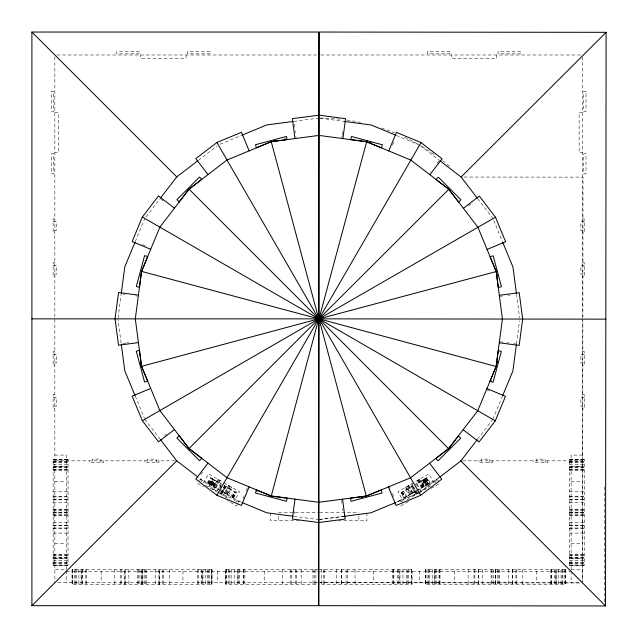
<?xml version="1.0" encoding="UTF-8"?>
<svg xmlns="http://www.w3.org/2000/svg" width="638" height="638" viewBox="0 0 638 638"><rect width="100%" height="100%" fill="white"/><g stroke="black" fill="none" stroke-linecap="round" stroke-linejoin="round"><path stroke-width="0.48" stroke-dasharray="3.19 2.39" d="M582.614 582.988L582.869 320.116M582.869 318.123L583.012 177.149L461.107 177.029M604.393 601.825L604.505 486.363M118.078 317.876L121.212 294.014M294.246 513.518L294.493 511.62M341.777 138.438L342.151 135.599M342.279 134.65L342.909 129.913M516.477 343.898L519.515 320.97M135.256 241.627L144.842 218.475M242.942 498.788L244.777 494.37M246.236 490.837L248.07 486.419M392.378 145.185L394.212 140.767M492.775 419.413L502.385 396.278M212.031 484.457L214.28 479.792M434.996 482.99L437.07 478.947L438.824 481.977M199.487 480.462L200.364 478.947L239.258 501.396L236.634 505.95L227.407 500.623M203.331 482.966L208.594 473.859L239.545 491.731L234.282 500.838M207.254 483.022L210.404 477.559L236.475 492.608L233.317 498.071M207.757 483.317L210.907 477.846M208.1 483.508L211.25 478.045M208.459 483.716L211.609 478.253M209.017 484.043L212.175 478.58M209.75 483.141L210.899 481.156M209.296 484.202L212.446 478.739M209.471 484.306L212.629 478.843M209.535 484.346L212.693 478.875M209.679 484.425L212.837 478.963M208.522 487.073L213.148 479.138M210.189 484.72L213.339 479.25M210.596 484.952L213.746 479.489M211.282 484.027L213.866 479.553M210.867 485.111L214.017 479.64M211.736 484.282L212.877 482.296M211.401 485.414L214.551 479.951M211.457 485.454L214.663 480.015M211.672 485.574L214.831 480.111M211.832 485.67L214.99 480.207M211.92 485.717L215.07 480.255M213.371 485.231L214.52 483.245M213.467 485.287L214.615 483.301M213.148 486.427L216.306 480.964M213.905 485.542L215.054 483.556M212.191 489.186L217.933 479.25M214.017 486.93L218.324 479.481M214.623 487.28L218.922 479.824M213.459 489.92L219.193 479.983M215.421 487.735L219.719 480.286M215.915 488.022L220.214 480.574M220.684 483.492L216.665 490.447L217.909 491.164M217.422 490.885L220.987 484.713M219.695 488.07L221.928 484.21M219.775 488.174L221.131 485.829M220.413 492.608L225.613 483.692M220.892 492.887L224.903 485.933M221.035 492.967L225.054 486.012M220.9 494.211L226.634 484.282M222.399 491.77L225.549 486.3M221.649 493.326L222.51 491.834M221.88 493.461L225.9 486.507M226.179 486.666L222.168 493.621L218.659 491.595M224.409 492.927L228.715 485.478M223.276 495.582L229.01 485.654M225.166 493.365L229.457 485.909M225.772 493.716L230.071 486.268M226.275 494.003L229.433 488.541M226.865 494.346L230.015 488.883M227.152 494.514L231.458 487.065M226.147 497.249L231.889 487.312M228.452 495.263L231.61 489.801M230.868 496.659L233.955 491.156M231.873 497.241L235.023 491.77M231.937 497.273L235.095 491.81M232.128 497.385L235.278 491.922M232.208 497.433L235.366 491.97M232.575 497.64L235.765 492.201M232.814 497.784L235.972 492.321M233.189 497.999L236.339 492.536M146.014 216.944L160.098 198.593M200.779 474.441L202.525 472.168M437.094 163.392L438.84 161.119M477.503 439.279L492.185 420.179M198.45 160.242L216.8 146.158M164.652 435.634L166.925 433.888M420.378 491.754L438.721 477.679M468.627 205.723L470.908 203.977M439.111 477.599L419.214 492.831L396.054 502.401M415.984 491.116L398.176 501.396L402.722 501.62M416.781 490.662L437.07 478.947M418.775 491.595L415.266 493.621L411.255 486.666M419.525 491.164L420.769 490.447L416.75 483.492M407.188 499.61L418.281 493.206M418.839 492.887L431.017 485.853M400.8 505.95L408.607 501.436M431.24 488.373L439.694 483.492M220.11 144.244L241.483 135.392M396.262 502.194L419.102 492.735M293.871 121.356L318.721 118.086M125.957 343.077L121.212 343.707L117.942 318.856M126.906 342.957L128.796 342.702M499.458 296.439L504.203 295.817M507.992 295.322L509.89 295.075M319.646 519.507L344.209 516.278M318.801 519.627L343.651 516.381M235.621 501.58L239.258 501.396M56.838 54.988L317.724 54.988M320.707 54.988L582.59 54.988M54.844 112.463L58.289 112.463L58.289 152.618L54.844 152.618M582.59 112.463L579.144 112.463L579.144 152.618L582.59 152.618M54.844 218.954L53.121 218.954L53.121 233.093L54.844 233.093M582.59 218.954L584.312 218.954L584.312 233.093L582.59 233.093M53.121 221.697L56.567 221.697L56.567 230.35L53.121 230.35M584.312 221.697L580.867 221.697L580.867 230.35L584.312 230.35M54.844 262.681L53.121 262.681L53.121 276.82L54.844 276.82M582.59 262.681L584.312 262.681L584.312 276.82L582.59 276.82M53.121 265.424L56.567 265.424L56.567 274.085L53.121 274.085M584.312 265.424L580.867 265.424L580.867 274.085L584.312 274.085M54.844 351.538L53.121 351.538L53.121 365.686L54.844 365.686M582.59 351.538L584.312 351.538L584.312 365.686L582.59 365.686M53.121 354.281L56.567 354.281L56.567 362.942L53.121 362.942M584.312 354.281L580.867 354.281L580.867 362.942L584.312 362.942M54.844 394.762L53.121 394.762L53.121 408.902L54.844 408.902M582.59 394.762L584.312 394.762L584.312 408.902L582.59 408.902M53.121 397.498L56.567 397.498L56.567 406.159L53.121 406.159M584.312 397.498L580.867 397.498L580.867 406.159L584.312 406.159M54.844 455.093L66.32 455.093L66.32 569.814L54.844 569.814M582.59 455.093L571.114 455.093L571.114 570.26M53.121 459.567L68.043 459.567M569.399 459.567L584.312 459.567M53.121 459.902L68.043 459.846M569.399 459.902L584.312 459.846M54.844 460.827L176.75 460.827M462.678 460.827L582.59 460.827M53.121 461.33L68.043 461.33M569.399 461.33L584.312 461.33M53.121 461.952L68.043 461.952M569.399 461.952L584.312 461.952M53.121 462.702L68.043 462.702M569.399 462.702L584.312 462.702M53.121 464.6L68.043 464.6M569.399 464.6L584.312 464.6M53.121 466.282L68.043 466.282M569.399 466.282L584.312 466.282M54.844 466.561L66.32 466.561M571.114 466.561L582.59 466.561M53.121 467.064L68.043 467.064M569.399 467.064L584.312 467.064M53.121 467.558L68.043 467.558M569.399 467.558L584.312 467.558M53.121 469.759L68.043 469.759M569.399 469.759L584.312 469.759M53.121 469.855L68.043 469.855M569.399 469.855L584.312 469.855M53.121 470.501L68.043 470.501M569.399 470.501L584.312 470.501M54.844 481.475L66.32 481.475M571.114 481.475L582.59 481.475M53.121 491.818L68.043 491.818M569.399 491.818L584.312 491.818M53.121 496.252L68.043 496.252M569.399 496.252L584.312 496.252M53.121 496.898L68.043 496.898M569.399 496.898L584.312 496.898M53.121 499.45L68.043 499.466M569.399 499.45L584.312 499.466M53.121 499.642L68.043 499.642M569.399 499.642L584.312 499.642M53.121 502.481L68.043 502.481M569.399 502.481L584.312 502.481M53.121 509.204L68.043 509.204M569.399 509.204L584.312 509.204M53.121 509.866L68.043 509.866M569.399 509.866L584.312 509.866M53.121 510.855L68.043 510.855M569.399 510.855L584.312 510.855M53.121 512.322L68.043 512.322M569.399 512.322L584.312 512.322M53.121 512.458L68.043 512.458M569.399 512.458L584.312 512.458M53.121 512.585L68.043 512.585M569.399 512.585L584.312 512.585M278.559 512.745L318.721 512.745M319.566 512.745L358.875 512.745M53.121 514.053L68.043 514.053M569.399 514.053L584.312 514.053M53.121 515.041L68.043 515.041M569.399 515.041L584.312 515.041M53.121 515.703L68.043 515.703M569.399 515.703L584.312 515.703M299.326 520.775L270.528 520.775L270.528 513.287M338.108 520.775L366.906 520.775L366.906 513.287M53.121 522.418L68.043 522.418M569.399 522.418L584.312 522.418M53.121 525.265L68.043 525.265M569.399 525.265L584.312 525.265M53.121 525.441L68.043 525.457M569.399 525.441L584.312 525.457M53.121 528.001L68.043 528.001M569.399 528.001L584.312 528.001M53.121 528.655L68.043 528.655M569.399 528.655L584.312 528.655M53.121 533.089L68.043 533.089M569.399 533.089L584.312 533.089M54.844 543.432L66.32 543.432M571.114 543.432L582.59 543.432M53.121 554.398L68.043 554.398M569.399 554.398L584.312 554.398M53.121 555.052L68.043 555.052M569.399 555.052L584.312 555.052M53.121 555.148L68.043 555.148M569.399 555.148L584.312 555.148M53.121 557.349L68.043 557.349M569.399 557.349L584.312 557.349M53.121 557.843L68.043 557.843M569.399 557.843L584.312 557.843M54.844 558.346L66.32 558.346M571.114 558.346L582.59 558.346M53.121 558.625L68.043 558.625M569.399 558.625L584.312 558.625M53.121 560.308L68.043 560.308M569.399 560.308L584.312 560.308M53.121 562.206L68.043 562.206M569.399 562.206L584.312 562.206M53.121 562.955L68.043 562.955M569.399 562.955L584.312 562.955M53.121 563.577L68.043 563.577M569.399 563.577L584.312 563.577M53.121 565.061L68.043 565.061M569.399 565.061L584.312 565.005M53.121 565.34L68.043 565.34M569.399 565.34L584.312 565.34M318.49 569.535L225.374 569.535L225.374 584.448L318.49 584.448M318.944 569.535L412.06 569.535L412.06 584.448L318.944 584.448M571.114 569.814L582.59 569.814M66.32 571.257L570.173 571.257M57.715 582.733L317.724 582.733M318.721 582.733L579.719 582.733M319.734 582.733L580.62 582.988M320.156 118.213L344.041 121.379M500.367 341.761L503.207 342.135M507.003 342.638L508.893 342.893M513.63 343.523L515.528 343.77M123.11 294.262L125.008 294.517M135.431 295.888L137.329 296.136M293.871 516.357L317.788 519.507M396.413 135.471L419.557 145.081A200.771 200.771 0 0 1 434.558 154.675M142.322 244.553L146.74 246.38M486.491 389.674L490.024 391.142M241.483 502.321L218.332 492.735L198.45 477.479M284.46 138.151L285.84 138.869M205.436 485.287L217.502 492.257M219.879 493.629L230.246 499.61M197.74 483.492L203.658 486.906M420.322 145.671L439.423 160.361M160.856 199.176L163.129 200.922M144.842 419.246L160.098 439.127M477.734 198.745L492.975 218.643M434.103 482.966L428.84 473.859L397.889 491.731L403.152 500.838M426.527 477.846L429.677 483.317M426.184 478.045L429.334 483.508M425.825 478.253L428.975 483.716M425.259 478.58L428.417 484.043M426.535 481.156L427.683 483.141M424.988 478.739L428.138 484.202M426.304 481.283L427.452 483.277M424.804 478.843L427.962 484.306M424.741 478.875L427.843 484.378M424.605 478.963L427.755 484.425M424.318 479.122L428.911 487.073M424.246 479.162L427.404 484.625M424.095 479.25L427.245 484.72M425.434 481.794L426.575 483.779M423.688 479.489L426.846 484.952M423.568 479.553L426.152 484.027M423.417 479.64L426.575 485.111M424.557 482.296L425.705 484.282M422.882 479.951L425.977 485.454M422.771 480.015L425.355 484.489L423.154 479.792M422.603 480.111L425.761 485.574M422.364 480.255L425.602 485.67M422.914 483.245L424.063 485.231M422.819 483.301L423.967 485.287M421.128 480.964L424.286 486.427M422.38 483.556L423.528 485.542M422.181 483.668L423.337 485.646M419.501 479.25L425.243 489.186M419.11 479.481L423.417 486.93M418.512 479.824L422.811 487.28M418.241 479.983L423.975 489.92M417.715 480.286L422.013 487.735M417.22 480.574L421.519 488.022M415.992 483.931L419.15 489.394M411.821 483.692L412.969 485.678M413.416 486.459L417.021 492.608M412.531 485.933L416.542 492.887M412.379 486.012L416.399 492.967M410.8 484.282L416.534 494.211M414.923 491.834L415.785 493.326M411.534 486.507L415.553 493.461M408.719 485.478L413.025 492.927M408.424 485.654L414.158 495.582M407.969 485.917L412.276 493.357M407.363 486.268L411.662 493.716M408.001 488.541L411.159 494.003M407.419 488.883L410.569 494.346M405.975 487.065L410.282 494.514M405.553 487.312L411.287 497.249M405.824 489.801L408.982 495.263M406.629 496.619L403.479 491.156L406.565 496.659M402.339 491.81L405.561 497.241M402.155 491.922L405.305 497.385M402.068 491.97L405.226 497.433M401.709 492.177L404.827 497.664M401.462 492.321L404.62 497.784M401.095 492.536L404.245 497.999M200.364 478.947L202.86 483.795M135.256 396.094L144.475 418.353M493.708 220.429L502.537 241.802M389.483 486.491L390.217 488.261M392.402 493.565L394.228 497.983M294.246 124.203L294.62 127.042M295.123 130.838L295.37 132.728M295.873 136.524L296.12 138.422M516.525 294.206L519.651 318.099M341.545 500.272L342.159 505.009M342.662 508.797L342.909 510.695M582.59 56.973L582.59 582.733M571.114 571.257L571.114 582.733M565.204 569.535L565.204 584.448M564.837 569.535L564.837 584.448M562.875 569.535L562.875 584.448M562.062 569.535L562.062 584.448M561.073 569.535L561.073 584.448M558.561 569.535L558.561 584.448M556.344 569.535L556.344 584.448M555.969 571.257L555.969 582.733M555.315 569.535L555.315 584.448M554.661 569.535L554.661 584.448M551.75 569.535L551.75 584.448M551.631 569.535L551.631 584.448M550.769 569.535L550.769 584.448M547.89 460.827L547.89 462.55L533.751 462.55L533.751 460.827M545.147 462.55L545.147 459.105L536.486 459.105L536.486 462.55M536.287 571.257L536.287 582.733M522.634 569.535L522.634 584.448M516.788 569.535L516.788 584.448M515.927 569.535L515.927 584.448M512.537 569.535L512.561 584.448M512.314 569.535L512.314 584.448M508.558 569.535L508.558 584.448M499.69 569.535L499.69 584.448M498.812 569.535L498.812 584.448M497.512 569.535L497.512 584.448M496.747 54.988L496.747 58.425L451.369 58.425L451.369 54.988M495.574 569.535L495.574 584.448M495.399 569.535L495.391 584.448M495.224 569.535L495.224 584.448M493.286 569.535L493.286 584.448M492.632 460.827L492.632 462.55L478.492 462.55L478.492 460.827M491.978 569.535L491.978 584.448M491.1 569.535L491.1 584.448M489.888 462.55L489.888 459.105L481.227 459.105L481.227 462.55M482.24 569.535L482.24 584.448M478.484 569.535L478.484 584.448M478.253 569.535L478.229 584.448M474.871 569.535L474.871 584.448M474.01 569.535L474.01 584.448M468.156 569.535L468.156 584.448M454.511 571.257L454.511 582.733M440.029 569.535L440.029 584.448M439.167 569.535L439.167 584.448M439.04 569.535L439.04 584.448M436.129 569.535L436.129 584.448M435.483 569.535L435.483 584.448M434.821 571.257L434.821 582.733M434.454 569.535L434.454 584.448M432.229 569.535L432.229 584.448M429.725 569.535L429.725 584.448M428.728 569.535L428.728 584.448M427.915 569.535L427.915 584.448M426.032 569.535L425.953 584.448M425.586 569.535L425.586 584.448M419.676 571.257L419.676 582.733M411.789 569.535L411.789 584.448M411.207 569.535L411.303 584.448M408.695 569.535L408.695 584.448M407.602 569.535L407.602 584.448M406.278 569.535L406.278 584.448M402.937 569.535L402.937 584.448M399.978 569.535L399.978 584.448M399.484 571.257L399.484 582.733M398.606 569.535L398.606 584.448M397.737 569.535L397.737 584.448M393.853 569.535L393.853 584.448M393.694 569.535L393.694 584.448M392.545 569.535L392.545 584.448M373.23 571.257L373.23 582.733M358.875 516.317L358.875 520.775M355.031 569.535L355.031 584.448M347.231 569.535L347.231 584.448M346.083 569.535L346.083 584.448M341.601 569.535L341.569 584.448M341.266 569.535L341.266 584.448M336.258 569.535L336.258 584.448M324.439 569.535L324.439 584.448M323.275 569.535L323.275 584.448M321.528 569.535L321.528 584.448M315.906 569.535L315.906 584.448M314.167 569.535L314.167 584.448M312.995 569.535L312.995 584.448M301.176 569.535L301.176 584.448M296.168 569.535L296.168 584.448M295.833 569.535L295.865 584.448M291.351 569.535L291.351 584.448M290.202 569.535L290.202 584.448M282.403 569.535L282.403 584.448M278.559 516.317L278.559 520.775M264.204 571.257L264.204 582.733M244.888 569.535L244.888 584.448M243.74 569.535L243.74 584.448M243.58 569.535L243.58 584.448M239.697 569.535L239.697 584.448M238.827 569.535L238.827 584.448M237.95 571.257L237.95 582.733M237.456 569.535L237.456 584.448M234.497 569.535L234.497 584.448M231.155 569.535L231.155 584.448M229.832 569.535L229.832 584.448M228.739 569.535L228.739 584.448M226.227 569.535L226.227 584.448M226.131 569.535L226.131 584.448M225.645 569.535L225.645 584.448M217.757 571.257L217.757 582.733M211.848 569.535L211.848 584.448M209.519 569.535L209.519 584.448M208.706 569.535L208.706 584.448M207.709 569.535L207.709 584.448M205.205 569.535L205.205 584.448M202.98 569.535L202.98 584.448M202.613 571.257L202.613 582.733M201.951 569.535L201.951 584.448M201.305 569.535L201.305 584.448M198.394 569.535L198.266 584.448M197.413 569.535L197.413 584.448M186.065 54.988L186.065 58.425L140.687 58.425L140.687 54.988M182.923 571.257L182.923 582.733M169.277 569.535L169.277 584.448M163.424 569.535L163.424 584.448M162.562 569.535L162.562 584.448M158.942 460.827L158.942 462.55L144.802 462.55L144.802 460.827M158.95 569.535L158.95 584.448M156.206 462.55L156.206 459.105L147.545 459.105L147.545 462.55M155.194 569.535L155.194 584.448M146.333 569.535L146.333 584.448M145.456 569.535L145.456 584.448M144.148 569.535L144.148 584.448M142.21 569.535L142.21 584.448M141.859 569.535L141.859 584.448M139.921 569.535L139.921 584.448M138.621 569.535L138.621 584.448M137.744 569.535L137.744 584.448M128.876 569.535L128.876 584.448M125.12 569.535L125.12 584.448M121.507 569.535L121.507 584.448M120.646 569.535L120.646 584.448M114.8 569.535L114.8 584.448M103.691 460.827L103.691 462.55L89.543 462.55L89.543 460.827M101.147 571.257L101.147 582.733M100.948 462.55L100.948 459.105L92.287 459.105L92.287 462.55M86.664 569.535L86.664 584.448M85.683 569.535L85.803 584.448M82.773 569.535L82.773 584.448M82.119 569.535L82.119 584.448M81.465 571.257L81.465 582.733M81.09 569.535L81.09 584.448M78.873 569.535L78.873 584.448M76.361 569.535L76.361 584.448M75.372 569.535L75.372 584.448M74.558 569.535L74.558 584.448M72.668 569.535L72.668 584.448M72.596 569.535L72.596 584.448M72.23 569.535L72.23 584.448M66.32 570.811L66.32 582.733M54.844 56.973L54.844 582.733M320.18 118.094A200.771 200.771 0 0 1 339.958 119.186M346.889 120.032A200.771 200.771 0 0 1 360.606 122.448M381.556 128.078A200.771 200.771 0 0 1 394.635 132.879M404.667 137.282A200.771 200.771 0 0 1 417.85 144.108M442.565 160.617A200.771 200.771 0 0 1 451.01 167.587M210.62 480.996L209.471 482.982L214.416 485.837L215.564 483.843L210.62 480.996M427.029 477.559L400.967 492.608L404.117 498.071L430.179 483.022L427.029 477.559M426.814 480.996L421.877 483.843L423.018 485.837L427.962 482.982L426.814 480.996M139.395 51.542L116.706 51.542L116.706 53.839L139.395 53.839L139.395 51.542M210.046 51.542L187.357 51.542L187.357 53.839L210.046 53.839L210.046 51.542M450.077 51.542L427.388 51.542L427.388 53.839L450.077 53.839L450.077 51.542M520.728 51.542L498.047 51.542L498.047 53.839L520.728 53.839L520.728 51.542M53.696 91.234L51.407 91.234L51.407 111.315L53.696 111.315L53.696 91.234M586.027 91.234L583.738 91.234L583.738 111.315L586.027 111.315L586.027 91.234M53.696 153.766L51.407 153.766L51.407 173.839L53.696 173.839L53.696 153.766M586.027 153.766L583.738 153.766L583.738 173.839L586.027 173.839L586.027 153.766M68.043 459.416L53.121 459.416L53.121 565.491L68.043 565.491L68.043 459.416M584.312 459.416L569.399 459.416L569.399 565.491L584.312 565.491L584.312 459.416M212.047 569.535L72.03 569.535L72.03 584.448L212.047 584.448L212.047 569.535M565.404 569.535L425.386 569.535L425.386 584.448L565.404 584.448L565.404 569.535M211.481 584.448L211.481 569.535L211.401 584.448M159.205 584.448L159.205 569.535L159.181 584.448M142.043 584.448L142.043 569.535L142.035 584.448M124.896 584.448L124.896 569.535L124.873 584.448"/><path stroke-width="0.96" d="M605.534 605.956L606.1 32.323L319.279 32.044L318.721 605.677L31.9 605.677L31.9 32.044L318.721 32.044L318.721 605.677L605.534 605.956L460.827 460.963L439.63 477.2M121.3 293.368L124.785 266.891L135.001 242.225M318.721 135.447L271.246 141.692L256.372 147.857L255.527 144.714L286.374 136.452L287.212 139.594L271.246 141.692L227.008 160.018L189.023 189.167L179.222 201.943L176.925 199.646L199.503 177.061L201.799 179.366L189.023 189.167L159.875 227.152L141.556 271.389L139.451 287.355L136.309 286.51L144.579 255.671L147.713 256.508L141.556 271.389L135.304 318.856L141.556 366.332L147.713 381.205L144.579 382.05L136.309 351.203L139.451 350.366L141.556 366.332L159.875 410.569L189.023 448.554L201.799 458.355L199.503 460.652L176.925 438.075L179.222 435.778L189.023 448.554L227.008 477.702L271.246 496.021L287.212 498.126L286.374 501.261L255.527 492.999L256.372 489.864L271.246 496.021L318.721 502.273M294.979 499.147L292.363 519.053L318.721 522.522M342.917 138.59L345.557 118.692L319.199 115.191M318.817 502.273L366.3 496.069L381.181 489.92L382.018 493.062L351.163 501.293L350.326 498.158L366.3 496.069L410.553 477.79L448.562 448.681L458.379 435.913L460.676 438.21L438.075 460.772L435.778 458.467L448.562 448.681L477.75 410.72L496.117 366.507L498.238 350.541L501.372 351.386L493.078 382.218L489.944 381.372L496.117 366.507L502.417 319.04L496.212 271.565L490.064 256.675L493.206 255.838L501.436 286.693L498.294 287.531L496.212 271.565L477.934 227.311L448.825 189.295L436.057 179.477L438.354 177.181L460.915 199.782L458.61 202.079L448.825 189.295L410.864 160.106L366.643 141.74L350.685 139.626L351.53 136.484L382.361 144.778L381.516 147.92L366.643 141.74L319.183 135.447M516.389 344.544L512.88 371.013L502.64 395.672M271.246 496.021L318.721 318.856L271.246 141.692M366.3 496.069L319 318.856L366.946 140.631M496.882 363.676L497.385 361.786M174.453 208.155L158.519 195.938L142.338 217.024L132.162 241.587L150.712 249.267M249.131 486.858L241.443 505.408L216.888 495.24L195.794 479.058L208.02 463.124M388.757 150.927L396.453 132.385L421.008 142.577L442.078 158.782L429.845 174.7M463.156 429.701L479.074 441.943L495.279 420.865L505.479 396.318L486.938 388.614M216.888 495.24L318.721 318.856L216.888 142.481L195.794 158.663L208.02 174.589M388.422 486.93L396.086 505.487L420.657 495.335L319 318.856L421.008 142.577M160.497 198.075L176.75 176.893L197.932 160.64M460.827 460.963L477.104 439.797M187.644 190.547L189.023 189.167L318.721 318.856L189.023 448.554M31.9 605.677L176.75 460.827L197.932 477.08M448.562 448.681L319 318.856L448.825 189.295M439.941 160.76L461.107 177.029L606.1 32.323M449.176 448.075L450.396 446.855M174.453 429.557L158.519 441.783L142.338 420.689L132.162 396.134L150.712 388.446M463.379 208.299L479.313 196.097L495.479 217.199L505.631 241.77L487.073 249.434M420.657 495.335L441.767 479.178L429.557 463.236M489.944 381.372L491.252 380.543M142.338 420.689L318.721 318.856L142.338 217.024M495.279 420.865L319 318.856L495.479 217.199M216.888 142.481L241.443 132.305L249.131 150.855M242.089 135.144L266.756 124.928L293.225 121.443M395.448 502.648L370.774 512.84L344.297 516.301M273.136 141.189L275.018 140.679M141.556 366.332L318.721 318.856L141.556 271.389M496.117 366.507L319 318.856L496.212 271.565M361.339 497.393L362.982 496.954M318.721 115.191L292.363 118.66L294.979 138.566M138.43 342.598L118.524 345.214L115.055 318.856L118.524 292.499L138.43 295.123M499.315 295.298L519.22 292.698L522.666 319.056L519.173 345.413L499.267 342.773M318.801 522.522L345.158 519.077L342.558 499.171M31.9 318.856L318.721 318.856M319 318.856L605.821 319.144M344.687 121.467L371.156 124.976L395.815 135.224M293.225 516.278L266.756 512.793L242.089 502.569M369.474 142.505L371.364 143.008M31.9 32.044L176.75 176.893M160.497 439.646L176.75 460.827M461.107 177.029L477.344 198.227M256.372 489.864L257.202 491.172M135.001 395.488L124.785 370.822L121.3 344.353M502.792 242.408L512.984 267.083L516.437 293.56M495.455 268.734L495.957 270.616M496.874 274.053L497.313 275.696M140.886 363.835L141.333 365.502"/></g></svg>
